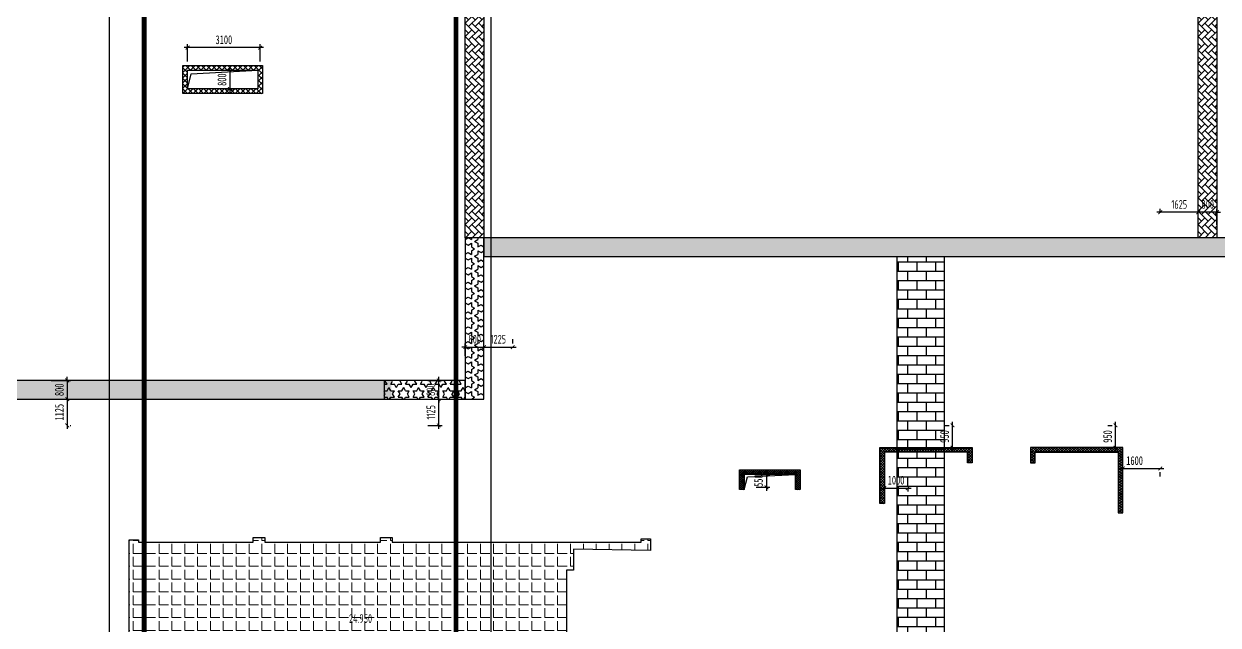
# Model space of a CAD drawing. Extents: x -302153 to 1239823, y 44204 to 1496698.
# Drawn here: x 1000720 to 1051799, y 860977 to 886714 of the extents above; entities that cross this region are included whole.
import ezdxf
from ezdxf.enums import TextEntityAlignment as Align
from ezdxf.xclip import XClip

# ---------------------------------------------------------------- set-up
doc = ezdxf.new("R2010")
doc.units = 0
doc.header["$LTSCALE"] = 1500
doc.header["$MEASUREMENT"] = 0
doc.header["$XCLIPFRAME"] = 0
doc.layers.get('0').update_dxf_attribs({"linetype": 'CONTINUOUS'})
doc.layers.get('Defpoints').update_dxf_attribs({"color": 2, "linetype": 'CONTINUOUS'})
for name, color, linetype in [('C-SHET-SHET', 144, 'CONTINUOUS'), ('HATCH1', 181, 'CONTINUOUS'), ('S_HOLE', 201, 'CONTINUOUS'), ('S_HOLE_TEXT', 201, 'CONTINUOUS'), ('S_PLAN_DIMS', 3, 'CONTINUOUS'), ('SD_THIN', 83, 'CONTINUOUS'), ('SE_HACH', 253, 'CONTINUOUS'), ('后浇带', 7, 'CONTINUOUS')]:
    doc.layers.add(name, color=color, linetype=linetype)
doc.layers.add('HATCH', color=254, linetype='CONTINUOUS', lineweight=0)
doc.layers.add('内框', color=8, linetype='CONTINUOUS', plot=False)
doc.styles.add('TH-STYLE3', font='tssdeng.shx', dxfattribs={"width": 0.7, "bigfont": 'tssdchn.shx'})
doc.styles.add('TSSD_Dimension', font='', dxfattribs={"width": 0.7})
doc.styles.add('TSSD_Label', font='tssdeng.shx', dxfattribs={"width": 0.7, "bigfont": 'hztxt.shx'})
doc.styles.add('黑体', font='simhei.ttf')
doc.styles.get('TSSD_Dimension').set_extended_font_data('SimSun')
doc.dimstyles.new('TSSD_150_150', dxfattribs={"dimtxt": 375, "dimasz": 150, "dimexe": 150, "dimexo": 375, "dimgap": 150, "dimtad": 1, "dimdec": 0, "dimzin": 0, "dimdsep": 46, "dimtxsty": 'TSSD_Dimension', "dimblk": 'ARCHTICK', "dimblk1": 'ARCHTICK', "dimblk2": 'ARCHTICK', "dimcen": 0, "dimdle": 150, "dimclrt": 7, "dimadec": 0, "dimazin": 0, "dimtfac": 1, "dimtdec": 0, "dimtix": 1, "dimtmove": 2, "dimatfit": 3, "dimfxl": 1, "dimtolj": 1, "dimtzin": 0, "dimarcsym": 0})
pattern_1 = [(45, (642922.27, 169553.27), (-56.126601, 56.126601), []), (135, (642922.27, 169553.27), (-56.126601, -56.126601), [])]

# ---------------------------------------------------------------- blocks, each defined once
blk = doc.blocks.new('THAPE_A0L1_inner')
at = {"layer": '内框'}
blk.add_lwpolyline([(0, 0), (1486, 0), (1486, 841), (0, 841)], close=True, dxfattribs=at)
at = {"layer": '内框', "const_width": 1.4}
blk.add_lwpolyline([(25, 831), (25, 10), (1476, 10), (1476, 831)], close=True, dxfattribs=at)
at = {"layer": '内框', "style": '黑体', "width": 0.8}
blk.add_attdef('内框名称', (73.61, 847.62), '', height=10, dxfattribs=at)
blk = doc.blocks.new('_ArchTick')
at = {"color": 0, "const_width": 0.25}
blk.add_lwpolyline([(-0.53, -0.53), (0.53, 0.53)], dxfattribs=at)
blk = doc.blocks.new('*D90')
at = {"layer": 'Defpoints', "color": 0, "transparency": 16777216}
for p in [(1031663, 867427), (1031663, 866877), (1032479, 866877)]:
    blk.add_point(p, dxfattribs=at)
at = {"layer": 'S_HOLE', "color": 0, "lineweight": -2, "transparency": 16777216}
for p, q in [((1032038, 867427), (1032629, 867427)), ((1032479, 867577), (1032479, 866727)), ((1032038, 866877), (1032629, 866877))]:
    blk.add_line(p, q, dxfattribs=at)
at = {"layer": 'S_HOLE', "color": 0, "lineweight": -2, "transparency": 16777216, "xscale": 150, "yscale": 150, "zscale": 150}
for p, rotation in [((1032479, 867427), 90), ((1032479, 866877), 270)]:
    blk.add_blockref('_ArchTick', p, dxfattribs=dict(at, rotation=rotation))
at = {"layer": 'S_HOLE', "color": 7, "transparency": 16777216, "insert": (1032141, 867162), "char_height": 375, "attachment_point": 5, "rotation": 90, "style": 'TSSD_Dimension'}
blk.add_mtext('\\A1;550', dxfattribs=at)
blk = doc.blocks.new('*D161')
at = {"layer": 'Defpoints', "color": 0, "transparency": 16777216}
for p in [(1037524, 867210), (1038524, 867210), (1038524, 866843)]:
    blk.add_point(p, dxfattribs=at)
at = {"layer": 'S_HOLE', "color": 0, "lineweight": -2, "transparency": 16777216}
for p, q in [((1037374, 866843), (1038674, 866843)), ((1037524, 866835), (1037524, 866693)), ((1038524, 866835), (1038524, 866693))]:
    blk.add_line(p, q, dxfattribs=at)
at = {"layer": 'S_HOLE', "color": 0, "lineweight": -2, "transparency": 16777216, "xscale": 150, "yscale": 150, "zscale": 150, "rotation": 180}
blk.add_blockref('_ArchTick', (1037524, 866843), dxfattribs=at)
at = {"layer": 'S_HOLE', "color": 0, "lineweight": -2, "transparency": 16777216, "xscale": 150, "yscale": 150, "zscale": 150}
blk.add_blockref('_ArchTick', (1038524, 866843), dxfattribs=at)
at = {"layer": 'S_HOLE', "color": 7, "transparency": 16777216, "insert": (1038024, 867181), "char_height": 375, "attachment_point": 5, "style": 'TSSD_Dimension'}
blk.add_mtext('\\A1;1000', dxfattribs=at)
blk = doc.blocks.new('*D162')
at = {"layer": 'Defpoints', "color": 0, "transparency": 16777216}
for p in [(1047724, 867721), (1049324, 867721), (1049324, 867681)]:
    blk.add_point(p, dxfattribs=at)
at = {"layer": 'S_HOLE', "color": 0, "lineweight": -2, "transparency": 16777216}
for p, q in [((1047574, 867681), (1049474, 867681)), ((1047724, 867346), (1047724, 867531)), ((1049324, 867346), (1049324, 867531))]:
    blk.add_line(p, q, dxfattribs=at)
at = {"layer": 'S_HOLE', "color": 0, "lineweight": -2, "transparency": 16777216, "xscale": 150, "yscale": 150, "zscale": 150, "rotation": 180}
blk.add_blockref('_ArchTick', (1047724, 867681), dxfattribs=at)
at = {"layer": 'S_HOLE', "color": 0, "lineweight": -2, "transparency": 16777216, "xscale": 150, "yscale": 150, "zscale": 150}
blk.add_blockref('_ArchTick', (1049324, 867681), dxfattribs=at)
at = {"layer": 'S_HOLE', "color": 7, "transparency": 16777216, "insert": (1048227, 868018), "char_height": 375, "attachment_point": 5, "style": 'TSSD_Dimension'}
blk.add_mtext('\\A1;1600', dxfattribs=at)
blk = doc.blocks.new('*D163')
at = {"layer": 'Defpoints', "color": 0, "transparency": 16777216}
for p in [(1040439, 869527), (1040486, 869527), (1040486, 868577)]:
    blk.add_point(p, dxfattribs=at)
at = {"layer": 'S_HOLE', "color": 0, "lineweight": -2, "transparency": 16777216}
for p, q in [((1040111, 869527), (1040289, 869527)), ((1040439, 868427), (1040439, 869677)), ((1040111, 868577), (1040289, 868577))]:
    blk.add_line(p, q, dxfattribs=at)
at = {"layer": 'S_HOLE', "color": 0, "lineweight": -2, "transparency": 16777216, "xscale": 150, "yscale": 150, "zscale": 150}
for p, rotation in [((1040439, 869527), 90), ((1040439, 868577), 270)]:
    blk.add_blockref('_ArchTick', p, dxfattribs=dict(at, rotation=rotation))
at = {"layer": 'S_HOLE', "color": 7, "transparency": 16777216, "insert": (1040101, 869052), "char_height": 375, "attachment_point": 5, "rotation": 90, "style": 'TSSD_Dimension'}
blk.add_mtext('\\A1;950', dxfattribs=at)
blk = doc.blocks.new('*D164')
at = {"layer": 'Defpoints', "color": 0, "transparency": 16777216}
for p in [(1047411, 869527), (1047458, 869527), (1047458, 868577)]:
    blk.add_point(p, dxfattribs=at)
at = {"layer": 'S_HOLE', "color": 0, "lineweight": -2, "transparency": 16777216}
for p, q in [((1047083, 869527), (1047261, 869527)), ((1047411, 868427), (1047411, 869677)), ((1047083, 868577), (1047261, 868577))]:
    blk.add_line(p, q, dxfattribs=at)
at = {"layer": 'S_HOLE', "color": 0, "lineweight": -2, "transparency": 16777216, "xscale": 150, "yscale": 150, "zscale": 150}
for p, rotation in [((1047411, 869527), 90), ((1047411, 868577), 270)]:
    blk.add_blockref('_ArchTick', p, dxfattribs=dict(at, rotation=rotation))
at = {"layer": 'S_HOLE', "color": 7, "transparency": 16777216, "insert": (1047074, 869052), "char_height": 375, "attachment_point": 5, "rotation": 90, "style": 'TSSD_Dimension'}
blk.add_mtext('\\A1;950', dxfattribs=at)
blk = doc.blocks.new('*D229')
at = {"layer": 'Defpoints', "color": 0, "transparency": 16777216}
for p in [(501507, 1391452), (501507, 1390652), (502576, 1390652)]:
    blk.add_point(p, dxfattribs=at)
at = {"layer": 'S_PLAN_DIMS', "color": 0, "lineweight": -2, "transparency": 16777216}
for p, q in [((501882, 1391452), (502726, 1391452)), ((502576, 1391452), (502576, 1391602)), ((502576, 1391452), (502576, 1390652)), ((501882, 1390652), (502726, 1390652)), ((502576, 1390652), (502576, 1390502))]:
    blk.add_line(p, q, dxfattribs=at)
at = {"layer": 'S_PLAN_DIMS', "color": 0, "lineweight": -2, "transparency": 16777216, "xscale": 150, "yscale": 150, "zscale": 150}
for p, rotation in [((502576, 1391452), 270), ((502576, 1390652), 90)]:
    blk.add_blockref('_ArchTick', p, dxfattribs=dict(at, rotation=rotation))
at = {"layer": 'S_PLAN_DIMS', "color": 7, "transparency": 16777216, "insert": (502238, 1391052), "char_height": 375, "attachment_point": 5, "rotation": 90, "style": 'TSSD_Dimension'}
blk.add_mtext('\\A1;800', dxfattribs=at)
blk = doc.blocks.new('*D230')
at = {"layer": 'Defpoints', "color": 0, "transparency": 16777216}
for p in [(501507, 1390652), (502320, 1389527), (502576, 1389527)]:
    blk.add_point(p, dxfattribs=at)
at = {"layer": 'S_PLAN_DIMS', "color": 0, "lineweight": -2, "transparency": 16777216}
for p, q in [((501882, 1390652), (502726, 1390652)), ((502576, 1390802), (502576, 1389377)), ((502695, 1389527), (502726, 1389527))]:
    blk.add_line(p, q, dxfattribs=at)
at = {"layer": 'S_PLAN_DIMS', "color": 0, "lineweight": -2, "transparency": 16777216, "xscale": 150, "yscale": 150, "zscale": 150}
for p, rotation in [((502576, 1390652), 90), ((502576, 1389527), 270)]:
    blk.add_blockref('_ArchTick', p, dxfattribs=dict(at, rotation=rotation))
at = {"layer": 'S_PLAN_DIMS', "color": 7, "transparency": 16777216, "insert": (502238, 1390090), "char_height": 375, "attachment_point": 5, "rotation": 90, "style": 'TSSD_Dimension'}
blk.add_mtext('\\A1;1125', dxfattribs=at)
blk = doc.blocks.new('*D191')
at = {"layer": 'Defpoints', "color": 0, "transparency": 16777216}
for p in [(1009013, 884727), (1009013, 883927), (1009529, 883927)]:
    blk.add_point(p, dxfattribs=at)
at = {"layer": 'S_HOLE', "color": 0, "lineweight": -2, "transparency": 16777216}
for p, q in [((1009388, 884727), (1009679, 884727)), ((1009529, 884727), (1009529, 884877)), ((1009529, 884727), (1009529, 883927)), ((1009388, 883927), (1009679, 883927)), ((1009529, 883927), (1009529, 883777))]:
    blk.add_line(p, q, dxfattribs=at)
at = {"layer": 'S_HOLE', "color": 0, "lineweight": -2, "transparency": 16777216, "xscale": 150, "yscale": 150, "zscale": 150}
for p, rotation in [((1009529, 884727), 270), ((1009529, 883927), 90)]:
    blk.add_blockref('_ArchTick', p, dxfattribs=dict(at, rotation=rotation))
at = {"layer": 'S_HOLE', "color": 7, "transparency": 16777216, "insert": (1009192, 884327), "char_height": 375, "attachment_point": 5, "rotation": 90, "style": 'TSSD_Dimension'}
blk.add_mtext('\\A1;800', dxfattribs=at)
blk = doc.blocks.new('*D192')
at = {"layer": 'Defpoints', "color": 0, "transparency": 16777216}
for p in [(1007724, 885696), (1007724, 884722), (1010824, 884722)]:
    blk.add_point(p, dxfattribs=at)
at = {"layer": 'S_HOLE', "color": 0, "lineweight": -2, "transparency": 16777216}
for p, q in [((1007724, 885097), (1007724, 885846)), ((1010824, 885097), (1010824, 885846)), ((1010974, 885696), (1007574, 885696))]:
    blk.add_line(p, q, dxfattribs=at)
at = {"layer": 'S_HOLE', "color": 0, "lineweight": -2, "transparency": 16777216, "xscale": 150, "yscale": 150, "zscale": 150, "rotation": 180}
blk.add_blockref('_ArchTick', (1007724, 885696), dxfattribs=at)
at = {"layer": 'S_HOLE', "color": 0, "lineweight": -2, "transparency": 16777216, "xscale": 150, "yscale": 150, "zscale": 150}
blk.add_blockref('_ArchTick', (1010824, 885696), dxfattribs=at)
at = {"layer": 'S_HOLE', "color": 7, "transparency": 16777216, "insert": (1009274, 886034), "char_height": 375, "attachment_point": 5, "style": 'TSSD_Dimension'}
blk.add_mtext('\\A1;3100', dxfattribs=at)
blk = doc.blocks.new('*D384')
at = {"layer": 'Defpoints', "color": 0, "transparency": 16777216}
for p in [(-150125, 85171), (-150125, 84181), (-149325, 84181)]:
    blk.add_point(p, dxfattribs=at)
at = {"layer": 'S_PLAN_DIMS', "color": 0, "lineweight": -2, "transparency": 16777216}
for p, q in [((-150125, 84631), (-150125, 85321)), ((-149325, 84631), (-149325, 85321)), ((-150125, 85171), (-150275, 85171)), ((-149325, 85171), (-150125, 85171)), ((-149325, 85171), (-149175, 85171))]:
    blk.add_line(p, q, dxfattribs=at)
at = {"layer": 'S_PLAN_DIMS', "color": 0, "lineweight": -2, "transparency": 16777216, "xscale": 150, "yscale": 150, "zscale": 150}
blk.add_blockref('_ArchTick', (-150125, 85171), dxfattribs=at)
at = {"layer": 'S_PLAN_DIMS', "color": 0, "lineweight": -2, "transparency": 16777216, "xscale": 150, "yscale": 150, "zscale": 150, "rotation": 180}
blk.add_blockref('_ArchTick', (-149325, 85171), dxfattribs=at)
at = {"layer": 'S_PLAN_DIMS', "color": 7, "transparency": 16777216, "insert": (-149725, 85508), "char_height": 375, "attachment_point": 5, "style": 'TH-STYLE3'}
blk.add_mtext('\\A1;800', dxfattribs=at)
blk = doc.blocks.new('*D385')
at = {"layer": 'Defpoints', "color": 0, "transparency": 16777216}
for p in [(-151750, 85171), (-151750, 84694), (-150125, 84181)]:
    blk.add_point(p, dxfattribs=at)
at = {"layer": 'S_PLAN_DIMS', "color": 0, "lineweight": -2, "transparency": 16777216}
for p, q in [((-151750, 85144), (-151750, 85321)), ((-150125, 84631), (-150125, 85321)), ((-149975, 85171), (-151900, 85171))]:
    blk.add_line(p, q, dxfattribs=at)
at = {"layer": 'S_PLAN_DIMS', "color": 0, "lineweight": -2, "transparency": 16777216, "xscale": 150, "yscale": 150, "zscale": 150, "rotation": 180}
blk.add_blockref('_ArchTick', (-151750, 85171), dxfattribs=at)
at = {"layer": 'S_PLAN_DIMS', "color": 0, "lineweight": -2, "transparency": 16777216, "xscale": 150, "yscale": 150, "zscale": 150}
blk.add_blockref('_ArchTick', (-150125, 85171), dxfattribs=at)
at = {"layer": 'S_PLAN_DIMS', "color": 7, "transparency": 16777216, "insert": (-150937, 85508), "char_height": 375, "attachment_point": 5, "style": 'TH-STYLE3'}
blk.add_mtext('\\A1;1625', dxfattribs=at)
blk = doc.blocks.new('*D386')
at = {"layer": 'Defpoints', "color": 0, "transparency": 16777216}
for p in [(-180675, 79401), (-181475, 78578), (-180675, 78578)]:
    blk.add_point(p, dxfattribs=at)
at = {"layer": 'S_PLAN_DIMS', "color": 0, "lineweight": -2, "transparency": 16777216}
for p, q in [((-181475, 79401), (-181625, 79401)), ((-181475, 79028), (-181475, 79551)), ((-181475, 79401), (-180675, 79401)), ((-180675, 79028), (-180675, 79551)), ((-180675, 79401), (-180525, 79401))]:
    blk.add_line(p, q, dxfattribs=at)
at = {"layer": 'S_PLAN_DIMS', "color": 0, "lineweight": -2, "transparency": 16777216, "xscale": 150, "yscale": 150, "zscale": 150}
blk.add_blockref('_ArchTick', (-181475, 79401), dxfattribs=at)
at = {"layer": 'S_PLAN_DIMS', "color": 0, "lineweight": -2, "transparency": 16777216, "xscale": 150, "yscale": 150, "zscale": 150, "rotation": 180}
blk.add_blockref('_ArchTick', (-180675, 79401), dxfattribs=at)
at = {"layer": 'S_PLAN_DIMS', "color": 7, "transparency": 16777216, "insert": (-181075, 79738), "char_height": 375, "attachment_point": 5, "style": 'TH-STYLE3'}
blk.add_mtext('\\A1;800', dxfattribs=at)
blk = doc.blocks.new('*D387')
at = {"layer": 'Defpoints', "color": 0, "transparency": 16777216}
for p in [(-179450, 79401), (-179450, 79289), (-180675, 78578)]:
    blk.add_point(p, dxfattribs=at)
at = {"layer": 'S_PLAN_DIMS', "color": 0, "lineweight": -2, "transparency": 16777216}
for p, q in [((-179450, 79739), (-179450, 79551)), ((-180825, 79401), (-179300, 79401)), ((-180675, 79028), (-180675, 79551))]:
    blk.add_line(p, q, dxfattribs=at)
at = {"layer": 'S_PLAN_DIMS', "color": 0, "lineweight": -2, "transparency": 16777216, "xscale": 150, "yscale": 150, "zscale": 150, "rotation": 180}
blk.add_blockref('_ArchTick', (-180675, 79401), dxfattribs=at)
at = {"layer": 'S_PLAN_DIMS', "color": 0, "lineweight": -2, "transparency": 16777216, "xscale": 150, "yscale": 150, "zscale": 150}
blk.add_blockref('_ArchTick', (-179450, 79401), dxfattribs=at)
at = {"layer": 'S_PLAN_DIMS', "color": 7, "transparency": 16777216, "insert": (-180062, 79738), "char_height": 375, "attachment_point": 5, "style": 'TH-STYLE3'}
blk.add_mtext('\\A1;1225', dxfattribs=at)
blk = doc.blocks.new('*D405')
at = {"layer": 'Defpoints', "color": 0, "transparency": 16777216}
for p in [(-183527, 77974), (-182608, 77974), (-183527, 77174)]:
    blk.add_point(p, dxfattribs=at)
at = {"layer": 'S_PLAN_DIMS', "color": 0, "lineweight": -2, "transparency": 16777216}
for p, q in [((-183077, 77974), (-182458, 77974)), ((-182608, 77974), (-182608, 78124)), ((-182608, 77174), (-182608, 77974)), ((-183077, 77174), (-182458, 77174)), ((-182608, 77174), (-182608, 77024))]:
    blk.add_line(p, q, dxfattribs=at)
at = {"layer": 'S_PLAN_DIMS', "color": 0, "lineweight": -2, "transparency": 16777216, "xscale": 150, "yscale": 150, "zscale": 150}
for p, rotation in [((-182608, 77974), 270), ((-182608, 77174), 90)]:
    blk.add_blockref('_ArchTick', p, dxfattribs=dict(at, rotation=rotation))
at = {"layer": 'S_PLAN_DIMS', "color": 7, "transparency": 16777216, "insert": (-182946, 77574), "char_height": 375, "attachment_point": 5, "rotation": 90, "style": 'TH-STYLE3'}
blk.add_mtext('\\A1;800', dxfattribs=at)
blk = doc.blocks.new('*D406')
at = {"layer": 'Defpoints', "color": 0, "transparency": 16777216}
for p in [(-183527, 77174), (-182608, 77174), (-183527, 76049)]:
    blk.add_point(p, dxfattribs=at)
at = {"layer": 'S_PLAN_DIMS', "color": 0, "lineweight": -2, "transparency": 16777216}
for p, q in [((-183077, 77174), (-182458, 77174)), ((-182608, 75899), (-182608, 77324)), ((-183077, 76049), (-182458, 76049))]:
    blk.add_line(p, q, dxfattribs=at)
at = {"layer": 'S_PLAN_DIMS', "color": 0, "lineweight": -2, "transparency": 16777216, "xscale": 150, "yscale": 150, "zscale": 150}
for p, rotation in [((-182608, 77174), 90), ((-182608, 76049), 270)]:
    blk.add_blockref('_ArchTick', p, dxfattribs=dict(at, rotation=rotation))
at = {"layer": 'S_PLAN_DIMS', "color": 7, "transparency": 16777216, "insert": (-182946, 76612), "char_height": 375, "attachment_point": 5, "rotation": 90, "style": 'TH-STYLE3'}
blk.add_mtext('\\A1;1125', dxfattribs=at)
blk = doc.blocks.new('BW-28198709', base_point=(417020.2, 1312227.4, -1600))
at = {"layer": '后浇带'}
h = blk.add_hatch(dxfattribs=at)
h.set_pattern_fill('STARS', color=8, scale=50, style=0)
h.set_pattern_definition([(0, (-2016800.05, -840568.2), (0, 274.963), [158.75, -158.75]), (60, (-2016800.05, -840568.2), (-238.124943, 137.4815), [158.75, -158.75]), (120, (-2016720.68, -840430.7), (-238.124943, -137.4815), [158.75, -158.75])])
h.paths.add_polyline_path([(498298.8, 1390652.4), (516623.9, 1390651), (516623.9, 1391451), (498298.8, 1391452.4)])
at = {"layer": '后浇带', "color": 8, "elevation": -1000}
blk.add_lwpolyline([(498198.8, 1390652.4), (516623.9, 1390651), (516623.9, 1391451), (498198.8, 1391452.4)], close=True, dxfattribs=at)
at = {"layer": 'S_PLAN_DIMS'}
for base, p1, p2, picture, middle in [((502575.5, 1390652.4), (501506.9, 1391452.4), (501506.9, 1390652.4), '*D229', (502238, 1391052.4)), ((502575.5, 1389527.4), (501506.9, 1390652.4), (502320, 1389527.4), '*D230', (502238, 1390089.9))]:
    dim = blk.add_linear_dim(base=base, p1=p1, p2=p2, angle=90, dimstyle='TSSD_150_150', dxfattribs=at)
    dim.commit()
    dim.dimension.update_dxf_attribs({"geometry": picture, "text_midpoint": middle})
blk = doc.blocks.new('A$C1DF81372')
at = {"layer": '后浇带'}
h = blk.add_hatch(dxfattribs=at)
h.set_pattern_fill('AR-HBONE', color=8, scale=2, angle=-90)
h.set_pattern_definition([(315, (-2402355.93, 2836822.65), (287.368196, -8e-14), [609.6, -203.2]), (45, (-2402212.24, 2836678.97), (287.368196, -8e-14), [609.6, -203.2])])
h.paths.add_polyline_path([(-150124.8, 84076), (-149324.8, 84076), (-149324.8, 105274.5), (-150124.8, 105274.5)])
h = blk.add_hatch(dxfattribs=at)
h.set_pattern_fill('AR-HBONE', color=8, scale=2, angle=-90)
h.set_pattern_definition([(315, (-2433706.02, 2836822.65), (287.368196, -8e-14), [609.6, -203.2]), (45, (-2433562.33, 2836678.97), (287.368196, -8e-14), [609.6, -203.2])])
h.paths.add_polyline_path([(-181474.9, 84076.3), (-180674.9, 84076.3), (-180675.3, 100223.7), (-181475.3, 100223.7)])
h = blk.add_hatch(dxfattribs=at)
h.set_pattern_fill('STARS', color=8, scale=50, angle=-90, style=0)
h.set_pattern_definition([(270, (-2421302.9, 2728029.2), (274.963, -5e-14), [158.75, -158.75]), (330, (-2421302.9, 2728029.2), (137.4815, 238.124943), [158.75, -158.75]), (30, (-2421165.4, 2727949.82), (-137.4815, 238.124943), [158.75, -158.75])])
h.paths.add_polyline_path([(-181475, 84076.3), (-181475.1, 77174.7), (-180675.1, 77174.7), (-180675, 84076.3)])
h = blk.add_hatch(dxfattribs=at)
h.set_pattern_fill('STARS', color=8, scale=50, style=0)
h.set_pattern_definition([(0, (-2717875.16, -2156553.05), (0, 274.963), [158.75, -158.75]), (60, (-2717875.16, -2156553.05), (-238.124943, 137.4815), [158.75, -158.75]), (120, (-2717795.78, -2156415.57), (-238.124943, -137.4815), [158.75, -158.75])])
h.paths.add_polyline_path([(-180675, 83276.3), (950.2, 83274.8), (950.2, 84074.8), (-180675, 84076.3)])
h = blk.add_hatch(dxfattribs=at)
h.set_pattern_fill('BRICK1', color=8, scale=50, style=0)
h.set_pattern_definition([(0, (-1201073.9, -1053477.37), (0, 400), []), (90, (-1201073.9, -1053477.37), (-400, 400), [400, -400])])
h.paths.add_polyline_path([(-162995.6, 83276.1), (-160994.5, 83276.1), (-160998.5, 56898.7), (-162999.7, 56898.7)])
h = blk.add_hatch(dxfattribs=at)
h.set_pattern_fill('STARS', color=8, scale=50, style=0)
h.set_pattern_definition([(0, (-2722150.2, -2162655.72), (0, 274.963), [158.75, -158.75]), (60, (-2722150.2, -2162655.72), (-238.124943, 137.4815), [158.75, -158.75]), (120, (-2722070.82, -2162518.24), (-238.124943, -137.4815), [158.75, -158.75])])
h.paths.add_polyline_path([(-184950, 77173.7), (-181475, 77174.8), (-181475, 77974.8), (-184950, 77973.7)])
at = {"layer": '后浇带', "color": 8}
for points, elevation in [([(-150124.8, 105274.5), (-149324.8, 105274.5), (-149324.8, 84076), (-150124.8, 84076)], -1600), ([(-181475.3, 100223.7), (-180675.3, 100223.7), (-180674.9, 84076.3), (-181474.9, 84076.3)], -1000), ([(-181475, 84076.3), (-181475.1, 77174.7), (-180675.1, 77174.7), (-180675, 84076.3)], -1000), ([(-180675, 83276.3), (950.2, 83274.8), (950.2, 84074.8), (-180675, 84076.3)], -1000)]:
    blk.add_lwpolyline(points, close=True, dxfattribs=dict(at, elevation=elevation))
for points in [[(-162995.6, 83276.1), (-160994.5, 83276.1), (-160998.5, 56898.7), (-162999.7, 56898.7)], [(-184950, 77173.7), (-181475, 77174.8), (-181475, 77974.8), (-184950, 77973.7)]]:
    blk.add_lwpolyline(points, close=True, dxfattribs=at)
at = {"layer": 'S_PLAN_DIMS'}
for base, p1, p2, picture, middle in [((-151750, 85170.5), (-150124.8, 84181.3), (-151750, 84693.9), '*D385', (-150937.4, 85508)), ((-150124.8, 85170.5), (-149324.8, 84181.3), (-150124.8, 84181.3), '*D384', (-149724.8, 85508)), ((-180674.9, 79400.5), (-181474.9, 78577.8), (-180674.9, 78577.8), '*D386', (-181074.9, 79738)), ((-179450, 79400.5), (-180674.9, 78577.8), (-179450, 79288.8), '*D387', (-180062.5, 79738))]:
    dim = blk.add_linear_dim(base=base, p1=p1, p2=p2, dimstyle='TSSD_150_150', dxfattribs=at)
    dim.commit()
    dim.dimension.update_dxf_attribs({"geometry": picture, "text_midpoint": middle})
for base, p1, p2, picture, middle in [((-182608.1, 77974.1), (-183527.1, 77174.1), (-183527.4, 77974.1), '*D405', (-182945.6, 77574.1)), ((-182608.1, 77174.1), (-183527.1, 76049), (-183527.1, 77174.1), '*D406', (-182945.6, 76611.6))]:
    dim = blk.add_linear_dim(base=base, p1=p1, p2=p2, angle=90, dimstyle='TSSD_150_150', dxfattribs=at)
    dim.commit()
    dim.dimension.update_dxf_attribs({"geometry": picture, "text_midpoint": middle})

msp = doc.modelspace()

# ---------------------------------------------------------------- hatches: boundary and pattern name
at = {"layer": 'HATCH'}
h = msp.add_hatch(dxfattribs=at)
h.set_pattern_fill('ANGLE', color=8, scale=2000, style=0)
h.set_pattern_definition([(0, (0, 0), (0, 550), [400, -150]), (90, (0, 0), (-550, 3e-14), [400, -150])])
h.paths.add_polyline_path([(1021923.61, 860427.3649), (1023023.8946, 860427.3649), (1023023.8946, 860427.3654), (1023923.6662, 860427.3654), (1023923.6662, 863327.3687), (1024223.6661, 863327.2926), (1024223.8946, 864227.3701), (1027523.8161, 864177.3677), (1027523.8161, 864677.3677), (1027123.8161, 864677.3677), (1027123.8161, 864527.3701), (1016473.8946, 864527.3706), (1016473.8946, 864727.3701), (1015973.8946, 864727.3701), (1015973.8946, 864527.3701), (1011023.8946, 864527.3707), (1011023.8946, 864727.3701), (1010523.8946, 864727.3701), (1010523.8946, 864527.3707), (1005623.895, 864527.3707), (1005623.895, 864627.3701), (1005223.895, 864627.3701), (1005221.267, 853926.6443), (1005223.895, 853926.9221), (1005223.895, 853527.3692), (1010902.9818, 853527.3692), (1010902.9818, 853527.3701), (1010923.8946, 853527.3701), (1010923.8946, 856427.3716), (1017023.8946, 856427.3716), (1017023.8946, 856327.3701), (1017523.8946, 856327.3701), (1017523.8946, 856477.3716), (1021623.8946, 856477.3716), (1021623.8946, 856327.6515), (1022123.8946, 856327.6515), (1022123.8946, 856477.6523), (1023023.8914, 856477.6523), (1023023.8914, 856527.651), (1021923.61, 856527.651)])
at = {"layer": 'HATCH1'}
h = msp.add_hatch(dxfattribs=at)
h.set_pattern_fill('HOLE_MATETIEL', color=256, scale=20, style=0)
h.set_pattern_definition([(45, (140688.51, 3205.3), (-112.253202, 112.253202), []), (135, (140688.51, 3205.3), (-112.253202, -112.253202), [])])
h.paths.add_polyline_path([(1010923.9007, 884927.3696), (1007523.8571, 884927.3696), (1007523.8571, 883727.3696), (1010923.9007, 883727.3696)])
h.paths.add_polyline_path([(1010723.9007, 884727.3696), (1010723.9007, 883927.3582), (1007723.8571, 883927.3582), (1007723.8571, 884727.3696)], flags=16)
h = msp.add_hatch(dxfattribs=at)
h.set_pattern_fill('HOLE_MATETIEL', color=256, scale=20, style=0)
h.set_pattern_definition(pattern_1)
h.paths.add_polyline_path([(1037323.9228, 866177.3762), (1037323.895, 868577.3756), (1041273.9228, 868577.3756), (1041273.9228, 867927.3649), (1041073.9228, 867927.3649), (1041073.9228, 868377.3757), (1037523.9228, 868377.3757), (1037523.9228, 866177.3762)])
h = msp.add_hatch(dxfattribs=at)
h.set_pattern_fill('HOLE_MATETIEL', color=256, scale=20, style=0)
h.set_pattern_definition(pattern_1)
h.paths.add_polyline_path([(1047723.9228, 865777.38), (1047723.9506, 868577.3756), (1043773.9228, 868577.3756), (1043773.9228, 867927.3649), (1043973.9228, 867927.3649), (1043973.9228, 868377.3757), (1047523.9228, 868377.3757), (1047523.9228, 865777.38)])
h = msp.add_hatch(dxfattribs=at)
h.set_pattern_fill('HOLE_MATETIEL', color=256, scale=20, style=0)
h.set_pattern_definition([(45, (0, 0), (-44.9012806, 44.9012806), []), (135, (0, 0), (-44.9012806, -44.9012806), [])])
h.paths.add_polyline_path([(1033723.8125, 866777.3577), (1033723.8125, 867427.3355), (1031523.895, 867427.3355), (1031523.895, 866777.3649), (1031323.895, 866777.3355), (1031323.895, 867627.3355), (1033923.8125, 867627.3355), (1033923.8125, 866777.3577)])

# ---------------------------------------------------------------- linework, layer by layer
for points in [[(1007523.8571, 884927.3696), (1010923.9007, 884927.3696), (1010923.9007, 883727.3696), (1007523.8571, 883727.3696)], [(1007723.8571, 884727.3696), (1010723.9007, 884727.3696), (1010723.9007, 883927.3582), (1007723.8571, 883927.3582)], [(1037323.9228, 866177.3762), (1037323.895, 868577.3756), (1041273.9228, 868577.3756), (1041273.9228, 867927.3649), (1041073.9228, 867927.3649), (1041073.9228, 868377.3757), (1037523.9228, 868377.3757), (1037523.9228, 866177.3762)], [(1047723.9228, 865777.38), (1047723.9506, 868577.3756), (1043773.9228, 868577.3756), (1043773.9228, 867927.3649), (1043973.9228, 867927.3649), (1043973.9228, 868377.3757), (1047523.9228, 868377.3757), (1047523.9228, 865777.38)]]:
    msp.add_lwpolyline(points, close=True, dxfattribs=at)
msp.add_lwpolyline([(1033723.8125, 866777.3577), (1033723.8125, 867427.3355), (1031523.895, 867427.3355), (1031523.895, 866777.3649), (1031323.895, 866777.3355), (1031323.895, 867627.3355), (1033923.8125, 867627.3355), (1033923.8125, 866777.3577), (1033723.8125, 866777.3577)], dxfattribs=at)
at = {"layer": 'S_HOLE'}
for points in [[(1007723.8571, 883927.3582), (1007871.3624, 884575.435), (1010723.9007, 884727.3696)], [(1031523.895, 866777.3649), (1031664.5751, 867324.8814), (1033723.8125, 867427.3355)]]:
    msp.add_lwpolyline(points, dxfattribs=at)
at = {"layer": 'SE_HACH', "color": 8}
msp.add_lwpolyline([(1005221.1311, 853901.4902), (1005226.482, 864627.3696), (1005626.482, 864627.3696), (1005626.482, 864527.3702), (1010526.4815, 864527.3702), (1010526.4815, 864727.3696), (1011026.4815, 864727.3696), (1011026.4815, 864527.3702), (1015976.4815, 864527.3696), (1015976.4815, 864727.3696), (1016476.4815, 864727.3696), (1016476.4815, 864527.3701), (1027126.4031, 864527.3696), (1027126.4031, 864677.3672), (1027526.4031, 864677.3672), (1027526.4031, 864177.3672), (1024226.4816, 864227.3696), (1024226.2531, 863327.292), (1023926.2531, 863327.3682), (1023926.2531, 860427.3649)], dxfattribs=at)

# ---------------------------------------------------------------- block references
at = {"layer": 'C-SHET-SHET'}
ref = msp.add_blockref('BW-28198709', (917020.2426, 792227.3696, -1600.0008), dxfattribs=at)
XClip(ref).set_block_clipping_path([(435362.5638281001, 1350480.475677236), (436231.0677362112, 1350716.4861888569), (436530.3850969381, 1350694.5491639881), (443223.895106666, 1352232.2498489721), (443223.8951079109, 1352727.369602198), (450423.8948637702, 1352727.369602198), (450423.8948637702, 1350727.3695845981), (479823.8968168952, 1350727.3695845981), (479823.8968168952, 1352727.369602198), (487023.8967896138, 1352727.369602198), (487023.8967983952, 1367527.371133002), (505623.8950209829, 1367527.371121967), (505623.895020982, 1373527.3695999871), (510923.894022796, 1373527.3695999871), (510823.894846655, 1384227.3695992811), (516473.895020988, 1384227.369599273), (516323.895020987, 1410427.3695992811), (511023.893581031, 1410427.3687550919), (511023.8948474519, 1426727.3695992799), (512923.895654668, 1426727.3695992799), (512923.895654668, 1427927.3695992441), (522823.895654668, 1427927.3695992441), (522823.895654668, 1441531.582584409), (401660.4589128681, 1441531.582584409), (424761.4938001998, 1368899.427608334)])
at = {"layer": 'S_HOLE_TEXT'}
msp.add_blockref('A$C1DF81372', (1201073.895, 793477.3719), dxfattribs=at)
at = {"layer": '内框', "xscale": 150, "yscale": 150, "zscale": 150, "rotation": 270}
for p in [(894551.8051, 950147.9042), (1004362.6912, 950147.9042)]:
    msp.add_blockref('THAPE_A0L1_inner', p, dxfattribs=at)

# ---------------------------------------------------------------- texts
at = {"layer": 'SD_THIN', "color": 1, "style": 'TSSD_Label', "width": 0.7}
msp.add_text('24.950', height=375, dxfattribs=at).set_placement((1015614.9789, 860958.5141), align=Align.BOTTOM_RIGHT)

# ---------------------------------------------------------------- dimensions: what is measured, and where the dimension line sits
at = {"layer": 'S_HOLE'}
for base, p1, p2, picture, middle in [((1007723.895, 885696.1853), (1010823.895, 884722.1468), (1007723.895, 884722.1468), '*D192', (1009273.895, 886033.6853)), ((1038523.895, 866843.143), (1037523.9228, 867210.144), (1038523.895, 867210.144), '*D161', (1038023.9089, 867180.643))]:
    dim = msp.add_linear_dim(base=base, p1=p1, p2=p2, dimstyle='TSSD_150_150', dxfattribs=at)
    dim.commit()
    dim.dimension.update_dxf_attribs({"geometry": picture, "text_midpoint": middle})
for base, p1, p2, picture, middle in [((1009529.0371, 883927.3582), (1009012.6645, 884727.246), (1009012.6645, 883927.3582), '*D191', (1009191.5371, 884327.3021)), ((1040438.8668, 869527.3658), (1040485.5539, 868577.3756), (1040485.5527, 869527.3658), '*D163', (1040101.3668, 869052.3707)), ((1047411.1201, 869527.3658), (1047457.8072, 868577.3756), (1047457.806, 869527.3658), '*D164', (1047073.6201, 869052.3707))]:
    dim = msp.add_linear_dim(base=base, p1=p1, p2=p2, angle=90, dimstyle='TSSD_150_150', dxfattribs=at)
    dim.commit()
    dim.dimension.update_dxf_attribs({"geometry": picture, "text_midpoint": middle})
dim = msp.add_linear_dim(base=(1049323.895, 867680.6653), p1=(1047723.9273, 867721.0716), p2=(1049323.895, 867721.0716), dimstyle='TSSD_150_150', dxfattribs=at)
dim.commit()
dim.dimension.update_dxf_attribs({"geometry": '*D162', "text_midpoint": (1048226.7241, 868018.1653), "dimtype": 160})
dim = msp.add_linear_dim(base=(1032478.5206, 866877.3728), p1=(1031662.9327, 867427.3355), p2=(1031662.9331, 866877.3728), angle=90, dimstyle='TSSD_150_150', dxfattribs=at)
dim.commit()
dim.dimension.update_dxf_attribs({"geometry": '*D90', "text_midpoint": (1032141.0206, 867161.7809), "dimtype": 160})

doc.saveas('drawing.dxf')
